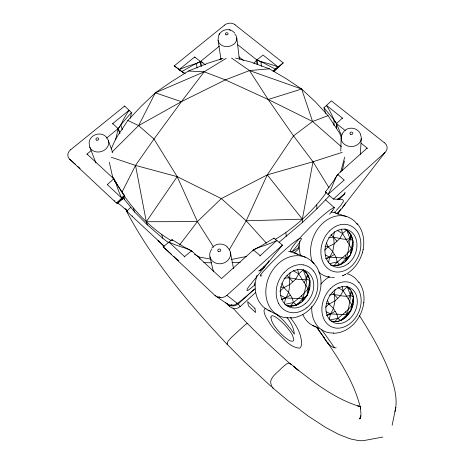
<?xml version="1.0" encoding="UTF-8"?>
<svg xmlns="http://www.w3.org/2000/svg" width="464" height="464" viewBox="0 0 464 464"><rect width="100%" height="100%" fill="white"/><g stroke="black" fill="none" stroke-linecap="round" stroke-linejoin="round"><path stroke-width="0.7" d="M286.027 305.341C304.79 311.379 319.244 281.045 303.201 269.897L298.706 273.946L295.678 279.189L289.959 284.449L283.864 287.593L279.804 291.375M333.952 125.529L334.039 120.014A113.761 96.593 -9.4 0 0 326.441 105.351M90.967 150.817L87.023 154.031L113.79 178.814L115.826 182.561A113.767 96.611 -9.4 0 0 121.8 198.134L121.87 199.34L123.743 197.89M331.197 265.304C350.047 269.601 362.001 238.049 344.856 228.967L348.539 231.751L350.221 234.262M339.016 321.134L335.576 321.552L331.203 321.158C348.824 325.676 361.845 297.424 347.223 286.706L343.174 290.737L340.373 295.852L334.933 300.974L329.046 304.013L325.537 307.191M335.234 179.185L335.246 178.443L337.601 174.534L367.128 148.068L361.317 143.422M336.4 128.714L336.499 123.604L334.039 120.014M336.406 128.487L336.504 123.61L342.432 118.047L326.488 105.398L326.633 105.96M337.589 174.905L337.601 174.534M340.802 151.055L341.156 137.814M124.596 106.801L124.619 106.047L70.673 149.727M121.638 198.986L121.672 199.276M89.117 143.393C88.943 134.902 100.891 130.703 106.297 137.112M107.248 184.643L113.784 178.802A106.21 89.32 -10.3 0 0 117.05 184.597L124.642 195.599L123.679 197.113L123.146 196.359M254.51 285.696L254.637 282.75M163.421 245.468L126.695 211.236L130.836 207.275M360.302 154.39L361.259 138.678M367.076 148.782L367.128 148.068M333.425 333.28C357.28 332.903 372.546 301.148 358.863 281.932M339.358 264.538L340.037 264.811L346.109 258.454L350.262 255.299L351.376 248.797L347.751 242.162L349.943 238.537L350.906 234.5C349.473 243.426 348.232 252.404 345.784 261.116L345.106 260.849M340.002 320.328L340.669 320.647L350.714 311.1L351.811 305.074L348.255 298.938L350.407 295.214L351.352 290.986C349.955 299.68 348.969 308.45 346.318 316.871L345.651 316.564M302.012 300.916L302.661 301.223C303.578 293.724 306.634 286.427 306.472 278.678L307.649 274.392L306.994 274.108L309.476 279.003M112.717 124.149L112.775 123.511L129.067 110.275L129.015 110.832M310.027 282.512L309.65 282.344L309.575 286.021L309.958 286.189M353.069 242.666L352.669 242.521L352.553 246.181L352.953 246.326M353.475 298.775L353.087 298.607L352.971 302.145L353.359 302.319M394.951 411.638C398.257 398.657 393.855 385.265 389.743 373.004C382.005 352.559 370.869 333.604 359.188 315.201M121.638 198.957L121.8 198.134L107.254 184.568M231.385 304.512L231.316 305.057L229.924 305.028M301.142 302.342L300.765 302.163L296.061 304.767L296.705 305.08L302.731 298.764L307.255 295.278L308.096 288.939L309.964 280.79L306.472 278.678L303.201 269.897M335.02 289.513L334.3 294.367L334.933 300.974L333.483 308.525L330.542 313.948L329.173 319.545M334.382 231.542L333.541 237.058L334.184 243.762L332.705 251.534L329.718 257.195L328.466 262.612M363.097 249.765C364.93 240.659 363.225 230.44 356.961 223.329M363.753 302.882L363.805 302.534M124.619 106.047L131.411 112.497L130.488 118.233M290.162 272.635C288.631 281.103 291.479 290.481 285.598 297.929L281.677 299.413L285.609 297.94L302.731 298.764L301.646 295.736L308.096 288.939L309.819 288.109L309.163 287.813M231.548 58.058L249.47 70.563L268.18 99.487L293.515 135.882L313.009 161.745L302.354 219.159L302.487 222.395L279.096 242.22M284.42 303.879L285.615 297.929L290.371 295.174L292.216 298.045L293.451 302.516L296.705 305.08M333.923 321.523L334.59 321.842C339.88 315.798 347.263 311.866 351.811 305.074L353.452 297.122L350.413 295.214L347.223 286.706M392.132 425.268L395.862 407.259M333.842 265.82C338.946 259.417 346.585 255.565 351.376 248.797L353.046 240.932L349.949 238.537L346.701 229.918L346.016 229.68M347.872 273.064C355.111 268.337 360.116 260.664 362.465 252.428M342.235 170.7L344.45 160.95M115.768 139.322L115.617 139.96M115.838 139.003L118.163 128.714A108.263 92.574 -10.9 0 1 122.316 123.082L131.411 112.497M362.442 252.532L363.138 249.574M344.265 192.995L344.729 193.766L341.666 196.881A55.831 5.556 -44.6 0 0 339.341 199.276L338.958 199.276M340.669 172.173L344.648 157.168M308.096 288.939L304.106 282.483L306.46 278.684L307.649 274.392M307.974 293.497L307.591 293.323L308.879 289.727L309.262 289.896M350.958 253.559L350.564 253.408L351.84 249.858L352.24 250.003M351.405 309.378L351.01 309.198L352.269 305.724L352.663 305.898M218.364 36.412C219.623 31.72 224.878 28.646 229.576 29.864M253.24 250.293L253.356 249.98M253.002 250.914L253.118 250.601M111.192 148.927L115.936 138.44L127.844 120.46L141.131 106.337L155.341 92.817L171.239 81.821L188.459 71.038L207.895 63.214L223.039 58.412M229.117 250.003L246.198 220.794L267.287 174.87L293.515 135.882L312.579 121.493L328.065 115.658L339.723 133.365L341.231 137.443M347.42 315.532L347.031 315.352L349.781 311.344M360.714 417.119L359.675 418.888L360.922 415.802L360.458 417.989L360.975 414.079L360.383 406.905L360.719 408.923C353.539 378.63 334.573 352.826 317.173 327.619M226.183 58.319L204.206 71.804L181.412 101.674L153.99 139.032L135.529 165.416L121.881 192.369C134.606 211.758 151.345 228.816 171.332 240.7M273.725 238.682L273.998 238.136L282.46 245.096L265.379 265.947M112.015 152.059L138.608 125.593L155.341 92.817L204.206 71.804L225.371 79.878L268.18 99.487L312.579 121.493L341.382 146.746M325.798 258.715L329.724 257.207L334.44 254.458L336.168 257.369L337.177 261.963L340.037 264.811M342.188 133.8L344.433 130.807M260.756 274.827L260.414 275.958A20.103 2.129 -44 0 0 261.98 275.645M345.773 311.727L346.637 314.586L330.542 313.948L326.685 315.358L330.548 313.96L335.182 311.292L336.881 314.035L337.867 318.292L340.669 320.647M346.701 229.918L342.577 233.63L339.723 238.67L334.184 243.762L328.187 246.854L324.626 250.171M359.675 418.888L360.609 417.275M219.495 33.971L219.716 33.617M219.101 34.614L219.333 34.232M259.811 256.024L276.851 240.48A113.767 96.616 -9.4 0 1 258.181 247.55M113.471 179.301L113.784 178.802L114.736 181.372M276.585 240.903L276.851 240.48M346.91 259.782L346.515 259.631L348.766 256.708L349.16 256.859M303.827 299.843L303.45 299.669L305.759 296.682L306.141 296.856M106.639 138.04L118.285 128.54L120.791 125.054A113.761 96.593 -9.4 0 1 129.067 110.275M127.844 120.46L138.608 125.593L153.99 139.032L177.19 176.651L146.322 221.746L147.401 224.93L162.893 238.368L168.577 242.724M337.566 213.933L338.529 212.634L337.514 213.55M332.827 210.244L334.121 208.272A15.364 1.583 -44.4 0 0 333.813 207.536M179.556 244.98L197.42 221.601L221.316 198.592L267.287 174.87L313.009 161.745L342.2 152.343M275.158 239.441C295.092 227.482 312.771 211.329 326.378 192.473M384.581 142.779A8.079 6.867 0.8 0 1 384.992 152.499L342.171 207.878L343.54 206.283A18.641 18.003 23.3 0 0 345.552 202.954M337.351 199.288L333.372 199.091L325.397 191.951L333.941 180.432A107.393 90.503 -8.1 0 0 337.676 174.389M265.507 265.791L248.739 286.764A44.602 4.628 -44 0 0 247.382 288.77C244.638 294.501 254.266 285.041 254.835 284.966M277.315 67.686L278.046 66.949L263.082 55.071L256.812 59.96L253.854 63.377M211.828 248.089L213.092 246.738M301.646 295.736L293.451 302.516L290.255 306.257L289.617 305.944M291.815 252.19L298.654 243.815L301.356 239.099A38.413 4.014 -44 0 0 300.863 238.247L299.808 238.479A34.255 3.584 -44 0 0 298.694 239.006A31.952 3.347 -44 0 0 297.447 239.743L291.189 244.406L282.472 252.085A37.503 3.892 -44 0 0 275.152 259.063L272.617 261.574A33.507 3.492 -44 0 0 269.99 264.231L263.239 271.539A15.579 1.647 -44 0 0 260.739 274.845M235.016 24.801L283.231 62.872L275.326 69.095L273.058 71.41M302.487 222.395L316.854 208.858L329.359 195.883M284.165 272.501L287.651 269.311A24.969 19.998 -65.3 0 1 300.707 264.654A23.925 19.169 -65.4 0 1 303.682 264.938M340.547 320.114L343.128 318.826L345.257 316.97M336.18 210.54L340.82 205.372L343.151 201.834A44.184 4.512 -44.3 0 0 343.412 200.842C342.826 198.615 340.53 199.561 338.749 199.276M335.518 211.219L334.909 211.839M334.637 212.118L334.074 212.68M259.115 270.384L260.026 270.454L268.958 261.597L268.726 260.809M277.066 67.93L275.575 69.397M283.231 62.872L273.905 71.589M274.816 70.128L273.273 71.589M273.458 71.421L278.046 66.949A113.761 96.593 -9.4 0 0 260.959 61.706L256.824 59.966L237.829 44.799M122.177 198.841L117.375 203.244L116.673 202.571M325.832 113.518L323.924 107.77L331.36 100.874L384.511 142.842M254.272 289.321L238.102 304.036L240.19 306.588L255.652 292.494M293.903 253.245L298.584 248.982M282.46 245.096L226.896 295.307L237.237 303.334L235.985 304.106A19.314 12.598 55.6 0 1 233.131 305.266M333.372 199.091L384.963 152.47M344.189 180.061L328.083 194.352L328.785 194.596M258.228 247.886L258.181 247.556L253.559 249.847L221.525 278.557L191.545 250.798L187.12 248.64A113.773 96.616 -9.4 0 1 168.966 242.104L169.331 242.515M75.62 164.505L69.629 159.169L116.36 202.988L124.642 195.599M255.014 288.747L248.008 294.75M121.991 199.004L124.195 197.096M117.943 203.319L117.589 203.255L123.888 197.902M168.966 242.104L184.521 256.604L191.557 250.809L191.742 251.117M219.861 59.601L221.253 58.458M197.159 68.057L196.307 63.516L200.338 61.637L219.42 46.075M227.569 304.193L214.954 295.44L163.142 246.854L172.011 239.627L184.73 247.37A108.437 92.8 -8 0 0 191.557 250.815M180.084 70.36L179.046 69.681L194.631 57.02L195.019 57.287M184.974 73.811L174.197 65.911L224.57 25.126M337.206 198.847L337.798 199.288L344.729 193.766M124.34 196.597L123.679 197.113M260.026 270.454L262.531 268.546A57.733 6.096 -43.6 0 1 264.37 267.177L263.337 267.073M227.43 343.946L227 344.178L243.965 361.288L271.202 386.558M341.411 264.062L341.017 263.912L343.911 262.05L344.305 262.206M298.613 247.666L293.376 251.082L290.679 251.981M213.968 246.03C217.86 243.13 223.683 243.443 227.256 246.726M345.349 130.065C350.25 126.318 358.249 128.337 360.522 134.142M273.998 238.136L260.536 246.28A109.405 93.293 -11.1 0 1 253.385 249.922L260.113 255.548M351.811 305.074L353.22 304.175L352.547 303.874M181.592 71.665L194.01 64.664A106.824 90.19 -7.8 0 1 200.535 61.538L205.407 64.728M138.608 125.593L181.412 101.674L225.371 79.878L249.47 70.563L269.369 68.817L286.346 78.752L301.658 89.024L315.52 101.981L328.065 115.658M344.955 274.676L345.576 274.398L342.536 275.784L343.209 275.483M291.728 306.17L291.357 305.985L295.574 304.976M335.246 265.779L334.851 265.623L338.894 264.729M351.376 248.797L352.808 248.223L352.124 247.973M325.792 258.715L329.718 257.195L342.49 257.851L346.109 258.454L345.228 255.304M333.825 207.524L329.718 210.093A33.199 3.405 -44.3 0 0 327.758 211.601L325.74 213.22A37.178 3.805 -44.2 0 0 319.325 218.695L310.329 227.064L302.07 235.55A31.633 3.248 -44.3 0 0 300.022 237.8A33.884 3.474 -44.3 0 0 297.911 240.201L295.348 243.258A37.944 3.88 -44.3 0 0 292.175 247.434L290.516 250.253L290.342 251.801M268.18 99.487L301.658 89.024L312.579 121.493M350.407 295.203C343.447 298.3 336.406 293.039 329.428 295.063M329.544 263.651L337.177 261.963M306.46 278.667C298.949 281.718 291.462 276.202 283.968 278.388M284.995 304.384L293.451 302.516M329.684 320.096L337.867 318.292M231.072 259.515L246.651 256.441M382.881 437.03L363.121 440.719L358.898 440.684L350.372 438.898L338.964 434.53L325.972 427.651L307.997 415.93L288.66 401.279L272.467 387.666C271.388 385.491 270.326 383.09 270.808 380.625C272.739 375.306 277.948 372.035 281.671 368.045C284.136 366.519 286.88 361.868 290.226 363.48L298.509 370.481L293.364 366.241C313.583 382.261 334.631 398.843 359.658 406.464L357.756 405.959L360.238 406.539M349.943 238.525C342.728 241.106 335.721 235.689 328.582 237.759M291.647 318.026C312.272 315.909 326.001 291.81 319.371 272.641M233.015 304.993L231.374 305.063M266.052 308.363C262.746 308.688 264.283 313.107 265.066 315.102A30.572 7.343 47 0 0 266.498 318.147L270.924 325.09A22.637 5.406 47 0 0 273.772 328.727A23.351 5.58 47 0 0 276.956 332.375C283.597 338.418 290.302 347.855 299.843 348.128C303.189 344.897 301.107 339.364 300.347 335.42C298.323 328.837 294.559 322.944 290.296 317.596M231.983 262.317L232.487 262.276M232.36 262.653L240.3 262.259M111.29 157.267L135.529 165.416L177.19 176.651L221.316 198.592L246.198 220.794L302.354 219.159L267.287 174.87M338.766 199.276L337.479 199.288M213.672 247.184L197.42 221.601L146.322 221.746L135.529 165.416M331.812 277.547L334.295 277.547M285.598 297.929L280.471 295.348M203.69 262.612L211.549 262.815M188.459 71.038L204.206 71.804M117.282 203.238L116.36 202.988M330.403 265.048L333.169 265.547M126.597 211.091L127.397 211.712M194.52 254.301L199.445 257.102L210.662 259.086M324.962 246.227L328.187 246.854L332.705 251.534L334.44 254.458M280.604 286.938L283.864 287.593L288.521 292.285L290.371 295.174M326.227 303.45L329.046 304.013L333.483 308.525L335.182 311.292M230.063 29.992L232.65 31.163L234.616 32.915M235.486 58.064L250.769 62.014L269.369 68.817M229.367 29.812L230.318 30.056M334.921 212.761L346.579 216.543M155.341 92.817L181.412 101.674M328.744 194.584L328.083 194.352A113.767 96.611 -9.4 0 0 335.246 178.443M347.379 230.66L347.774 230.794M348.539 231.751L348.841 231.855M349.485 232.957L349.885 233.096M351.515 235.927L351.115 235.787L352.188 239.012L352.588 239.151M351.77 237.377L352.072 237.481M249.47 70.563L301.658 89.024M352.739 244.36L353.04 244.47M351.323 251.674L351.619 251.79M347.739 258.239L348.041 258.355M342.542 263.076L342.838 263.192M337.96 265.118L338.355 265.275M336.452 265.478L336.748 265.599M331.812 265.408L332.201 265.565M344.363 193.227L344.822 193.407M294.327 252.77L305.457 257.282M118.175 203.4L120.228 204.815A43.749 0.702 42.7 0 1 121.371 205.767L127.258 210.969M328.141 276.77L328.854 277.072M348.278 287.5L347.884 287.332L350.349 289.646M349.027 288.359L349.322 288.48M304.349 270.738L303.966 270.576L306.727 273.685M350.97 291.183L351.95 292.326M306.199 272.832L306.582 272.994M351.555 292.158L352.501 293.799M307.939 275.628L308.316 275.796M353 295.406L352.199 293.671M336.18 347.756A3.445 1.815 -33.8 0 1 334.469 347.756C329.22 346.15 326.146 341.579 323.565 337.003L323.976 337.577L316.251 326.905M352.773 296.827L353.452 297.122M309.308 280.5L309.964 280.79M353.15 300.382L353.446 300.515M351.758 307.504L352.054 307.638M349.247 312.452L349.636 312.626M326.035 192.247L325.397 191.951M348.238 313.971L348.534 314.111M306.6 294.976L307.255 295.278M344.474 317.782L344.862 317.962M343.128 318.826L343.424 318.965M341.632 319.679L342.02 319.858M337.148 321.361L337.444 321.5M335.576 321.552L335.959 321.738M297.772 304.106L298.143 304.285M332.589 321.453L332.972 321.639M294.594 305.399L294.971 305.579M288.55 306.031L286.7 305.532L286.978 305.672M312.4 325.305L318.977 328.582M326.233 311.773L330.542 313.948M325.328 254.945L329.718 257.195M267.925 310.045L278.603 315.526M275.326 69.095L263.21 62.739A106.204 89.419 -10.6 0 0 256.812 59.955L257.276 64.618M338.088 174.644L337.693 174.4M293.207 270.576L298.706 273.946L304.106 282.483M337.885 287.483L343.174 290.737L348.255 298.938M337.189 230.277L342.577 233.63L347.751 242.162M185.003 73.527L184.289 73.074M183.935 72.848L182.88 72.175M183.872 72.807L182.282 71.787M182.178 71.723L182.526 71.949M181.476 71.27L181.824 71.497M181.128 71.044L180.432 70.592M180.676 70.748L179.046 69.681M177.996 68.434L178.46 68.736M202.635 62.425L203.029 62.686M177.062 67.819L174.197 65.911M201.649 61.776L201.254 61.521M194.631 57.02L200.541 61.544L201.364 66.172M225.434 302.447L229.715 306.478L226.571 303.23M345.5 130.79L336.499 123.604L341.748 136.143M238.908 56.84L243.339 60.401M159.32 241.396L158.004 240.422L164.099 246.552M159.454 241.512L159.906 241.889M276.347 314.006L280.801 317.95A23.548 5.661 47.1 0 1 284.826 321.999L290.493 328.64L294.373 334.237C293.898 327.955 290.626 322.341 286.984 317.364M127.478 211.781L127.844 212.094M337.664 174.383L344.039 179.991M325.624 199.92L334.277 207.599M77.598 166.269L80.046 168.444M125.118 208.574L127.043 210.291M163.751 245.763L164.076 246.048M163.142 246.854L171.68 254.51M173.64 256.267L178.663 260.78M132.182 215.94L132.536 216.259M114.608 200.587L114.944 200.912M112.775 123.511L118.163 128.714L119.758 133.47M330.977 234.506L336.957 241.216M332.282 292.337L337.659 298.416M286.996 275.268L292.825 281.816M122.618 196.713L124.526 199.613L134.647 212.007L147.401 224.93M232.98 308.108C251.082 328.176 270.883 346.718 291.079 364.571M246.198 220.794L266.406 243.177M323.924 107.77L333.053 118.68A105.862 90.695 -8.2 0 1 336.51 123.61M338.842 198.72L339.341 199.276M184.521 256.604L184.939 257.073M313.194 262.491L316.883 267.16L319.157 271.991M172.011 239.627L172.799 240.683M313.009 161.745L329.051 187.868M191.928 251.424L192.113 251.732M109.318 162.307L112.566 176.709L121.522 191.765M126.747 211.636C152.813 260.785 188.958 303.839 226.977 344.131L228.027 341.289L231.2 337.606L244.911 324.997L247.092 323.437L247.556 323.808M326.407 242.933L328.187 246.854M327.294 300.162L329.046 304.013M281.909 283.278L283.864 287.593M177.19 176.651L197.42 221.601M328.181 343.662L327.845 342.391M87.023 154.031L87.302 154.727M89.784 147.175L95.938 162.899M112.566 176.709L113.309 178.721M115.826 182.561L116.493 184.37M113.79 178.814L114.736 181.354M123.325 196.318L124.526 199.613M133.313 208.243L134.647 212.007M108.379 140.528L112.7 152.685M118.285 128.54L119.95 133.528M120.791 125.054L122.305 129.682M161.745 234.738L162.893 238.368M187.12 248.64L187.212 248.971M341.388 229.175L342.577 233.63M191.545 250.798L191.632 251.128M342.003 286.247L343.174 290.737M199.445 257.102L199.967 259.138M122.2 199.282L121.957 198.279M342.432 118.047L342.589 118.697M297.592 269.34L298.706 273.946M121.058 198.807L121.261 199.636M209.948 256.888L213.33 271.365M230.411 252.283L233.531 268.737M200.338 61.637L201.161 66.19M218.109 40.438L221.015 59.723M253.559 249.847L253.605 250.183M236.762 37.932L239.378 59.096M256.824 59.966L257.271 64.554M260.959 61.706L261.383 66.282M285.952 232.8L286.224 236.478M298.584 245.636L298.671 248.524M316.802 205.018L316.854 208.858M346.486 230.074A19.465 15.347 -68.9 0 1 347.275 230.724M333.019 265.489A19.465 15.347 -68.9 0 1 331.957 265.367M300.475 255.42A31.123 24.754 -69 0 1 299.767 241.535M331.134 211.984A31.123 24.754 -69 0 1 338.424 214.223M312.492 262.578A31.639 24.952 -68.9 0 1 323.831 222.302A31.639 24.952 -68.9 0 1 357.402 224.576M331.035 277.327A31.639 24.952 -68.9 0 1 318.519 271.869M333.773 321.453A19.094 14.842 -65.5 0 1 332.218 321.297M315.775 326.662A30.537 23.948 -65.5 0 1 302.853 314.551M346.492 273.569A31.042 24.128 -65.5 0 1 358.689 282.518M333.761 332.949A31.042 24.128 -65.5 0 1 311.802 306.431M320.862 284.072A31.042 24.128 -65.5 0 1 329.295 276.799M304.274 270.959A19.737 15.857 -65.3 0 1 305.016 271.672M288.915 305.84A19.737 15.857 -65.3 0 1 287.813 305.701M288.556 251.302A31.552 25.561 -65.3 0 1 297.743 254.568M270.912 311.292A31.552 25.561 -65.3 0 1 257.015 275.314M291.653 317.602A32.086 25.781 -65.3 0 1 268.76 277.385A32.086 25.781 -65.3 0 1 313.971 263.726M303.682 264.95A25.236 20.213 -65.3 0 1 313.519 271.04M313.525 271.034A23.809 19.065 -65.4 0 1 315.677 274.531A25.23 20.213 -65.3 0 1 317.689 287.581A23.803 19.059 -65.3 0 1 316.825 292.221A25.224 20.207 -65.3 0 1 310.01 304.703A23.838 19.088 -65.3 0 1 306.64 307.864M306.634 307.852A25.224 20.207 -65.3 0 1 294.849 312.69A23.809 19.07 -65.2 0 1 290.87 312.539A25.23 20.207 -65.3 0 1 280.83 306.756A23.821 19.082 -65.2 0 1 278.562 303.305M278.574 303.294A25.16 20.155 -65.3 0 1 276.434 288.881A23.931 19.181 -65.3 0 1 277.153 285.308A24.969 19.998 -65.3 0 1 284.171 272.507M321.465 329.452A183.245 41.656 47.7 0 1 334.469 347.756M273.255 387.805A1.734 0.783 -49.5 0 1 272.484 387.649M259.643 270.715A125.819 110.264 -10.4 0 1 258.593 270.988M117.641 203.261A55.094 0.853 42.6 0 1 116.94 202.617M178.988 69.722A113.761 96.593 -9.4 0 1 196.255 63.556M69.623 159.175A7.9 6.508 -17.8 0 1 70.65 149.704M226.931 295.336A8.48 7.656 -11.1 0 1 214.948 295.446M218.817 296.363A61.457 0.974 42.8 0 1 220.243 297.726M247.532 295.365A64.154 6.716 -43.8 0 1 236.663 303.99M229.825 305.254A19.331 10.318 -60.8 0 1 227.609 304.129M224.547 25.102A7.447 5.974 -9.4 0 1 235.086 24.749M345.1 192.531A126.109 108.147 -4.6 0 1 344.851 193.413M342.6 207.686A63.156 6.374 -44.4 0 1 336.76 213.649M332.804 210.267A19.859 2.053 -44.3 0 1 329.631 214.119M238.038 303.966A7.917 7.575 32.8 0 1 227.424 303.937M340.651 208.974A7.65 7.256 33 0 1 338.465 212.564M240.132 306.524A7.789 7.592 52.2 0 1 229.686 306.513M360.337 134.456A10.063 8.48 -0.2 0 1 350.987 146.543A10.063 8.48 -0.2 0 1 342.31 134.119M234.755 33.936A9.413 7.534 -8.3 0 1 228.967 46.4A9.413 7.534 -8.3 0 1 218.567 36.963M106.43 137.617A9.877 8.184 -17.6 0 1 101.987 151.322A9.877 8.184 -17.6 0 1 89.326 143.875M227.041 247.063A10.486 9.35 -11.8 0 1 228.166 260.066A10.486 9.35 -11.8 0 1 213.689 262.05A10.486 9.35 -11.8 0 1 211.735 249.162M270.912 317.173L271.492 320.456L273.209 324.029A15.95 3.816 47 0 0 274.688 326.308L277.344 329.794A13.613 3.248 47 0 0 279.838 332.589L282.008 334.759A15.869 3.793 47 0 0 288.411 339.886A15.422 3.689 47 0 0 290.969 341.086L292.448 341.226A22.817 5.469 47.1 0 0 293.753 339.091L292.442 335.165A15.747 3.787 47 0 0 290.389 331.812L287.587 328.123A15.295 3.677 47 0 0 284.391 324.545L282.06 322.242A19.859 4.756 47 0 0 280.21 320.56L277.402 318.275A14.204 3.416 47.1 0 0 274.601 316.489L274.195 316.291A15.602 3.753 47 0 0 273.081 315.88A15.179 3.648 47 0 0 272.188 315.758L271.365 316.059L270.912 317.173M330.432 288.701L329.637 289.536A24.151 18.711 -65.5 0 0 322.898 301.931A23.148 17.939 -65.5 0 0 322.161 305.37A24.337 18.85 -65.5 0 0 323.994 319.22A23.038 17.852 -65.4 0 0 326.059 322.538A24.401 18.902 -65.5 0 0 335.426 327.996A23.032 17.841 -65.4 0 0 339.167 328.118A24.395 18.902 -65.5 0 0 350.314 323.344A23.061 17.858 -65.5 0 0 353.533 320.282A24.395 18.902 -65.5 0 0 360.093 308.189A23.026 17.829 -65.5 0 0 360.98 303.717A24.406 18.908 -65.5 0 0 359.229 291.172A23.026 17.835 -65.5 0 0 357.263 287.825A24.406 18.908 -65.5 0 0 348.075 282.071A23.142 17.928 -65.5 0 0 345.286 281.799A24.151 18.711 -65.5 0 0 332.961 286.445L330.432 288.701M329.597 230.881L328.79 231.722A24.621 19.349 -68.9 0 0 321.923 244.302A23.6 18.56 -68.9 0 0 321.175 247.84A24.812 19.5 -68.9 0 0 323.048 262.253A23.484 18.467 -68.9 0 0 325.148 265.768A24.876 19.552 -68.9 0 0 334.695 271.765A23.478 18.456 -68.8 0 0 338.5 272.032A24.87 19.552 -68.9 0 0 349.85 267.502A23.507 18.467 -68.9 0 0 353.127 264.457A24.87 19.552 -68.9 0 0 359.803 252.184A23.473 18.438 -68.9 0 0 360.702 247.585A24.882 19.558 -68.9 0 0 358.921 234.529A23.478 18.444 -69 0 0 356.915 230.991A24.882 19.558 -68.9 0 0 347.565 224.686A23.594 18.543 -69 0 0 344.729 224.298A24.621 19.355 -68.9 0 0 332.178 228.636L329.597 230.881M254.922 308.403L247.654 301.675L248.368 305.834L255.577 312.516L254.922 308.403M348.615 263.297A19.587 15.399 -68.9 0 0 349.311 230.533A19.587 15.399 -68.9 0 0 324.968 250.815A19.587 15.399 -68.9 0 0 348.615 263.297M349.102 319.319A19.215 14.883 -65.5 0 0 349.786 287.657A19.215 14.883 -65.5 0 0 325.879 308.119A19.215 14.883 -65.5 0 0 349.102 319.319M305.283 303.671A19.865 15.909 -65.3 0 0 305.579 270.773A19.865 15.909 -65.3 0 0 280.43 291.763A19.865 15.909 -65.3 0 0 305.283 303.671M350.668 134.328A1.45 1.218 -0.2 0 0 352.872 133.307A1.45 1.218 -0.2 0 0 350.726 132.217A1.45 1.218 -0.2 0 0 350.668 134.328M226.107 34.817A1.357 1.085 -8.3 0 0 228.05 33.663A1.357 1.085 -8.3 0 0 225.945 32.95A1.357 1.085 -8.3 0 0 226.107 34.817M96.866 140.221A1.421 1.177 -17.5 0 0 98.67 138.666A1.421 1.177 -17.5 0 0 96.355 138.249A1.421 1.177 -17.5 0 0 96.866 140.221M218.753 251.621A1.514 1.346 -11.8 0 0 220.765 250.044A1.514 1.346 -11.8 0 0 218.324 249.33A1.514 1.346 -11.8 0 0 218.753 251.621"/></g></svg>
